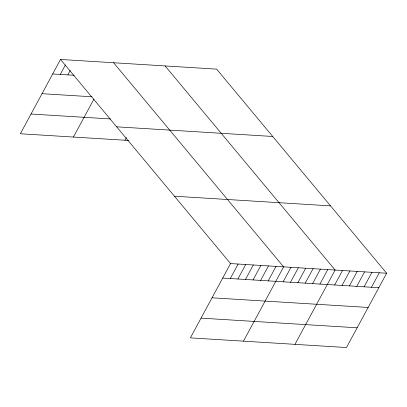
<?xml version="1.0" encoding="UTF-8"?>
<svg xmlns="http://www.w3.org/2000/svg" width="407" height="407" viewBox="0 0 407 407"><rect width="100%" height="100%" fill="white"/><g stroke="black" fill="none" stroke-linecap="round" stroke-linejoin="round"><path stroke-width="0.61" d="M386.65 273.234L230.555 263.573L190.379 337.871L346.474 347.537L386.65 273.234L216.621 69.129L60.526 59.463L20.35 133.766L128.612 140.466M60.277 74.415L65.395 64.947M67.857 74.888L70.269 70.431M73.423 137.052L93.966 99.059M124.934 140.242L126.414 137.5M230.306 278.525L238.136 264.041M237.886 278.993L245.721 264.509M245.472 279.461L253.302 264.977M253.052 279.935L260.882 265.45M260.633 280.403L268.462 265.919M268.213 280.871L276.048 266.387M243.452 341.158L283.628 266.855L113.599 62.749M283.155 281.797L290.985 267.313M290.512 282.249L298.346 267.77M297.873 282.707L305.703 268.223M305.23 283.16L313.064 268.681M312.591 283.618L320.421 269.134M319.948 284.076L327.783 269.592M294.963 344.347L335.139 270.044L165.11 65.939M334.666 284.986L342.496 270.502M342.028 285.439L349.857 270.955M349.384 285.897L357.214 271.413M356.741 286.35L364.575 271.866M364.102 286.808L371.932 272.324M371.459 287.261L379.293 272.776M52.691 73.947L74.176 75.275M42.018 93.686L91.931 96.78M31.024 114.026L110.465 118.946M116.636 126.821L272.731 136.482M174.445 196.215L330.54 205.881M222.726 278.057L378.82 287.718M212.052 297.797L368.147 307.458M201.053 318.132L357.148 327.798M60.526 59.463L230.555 263.573"/></g></svg>
